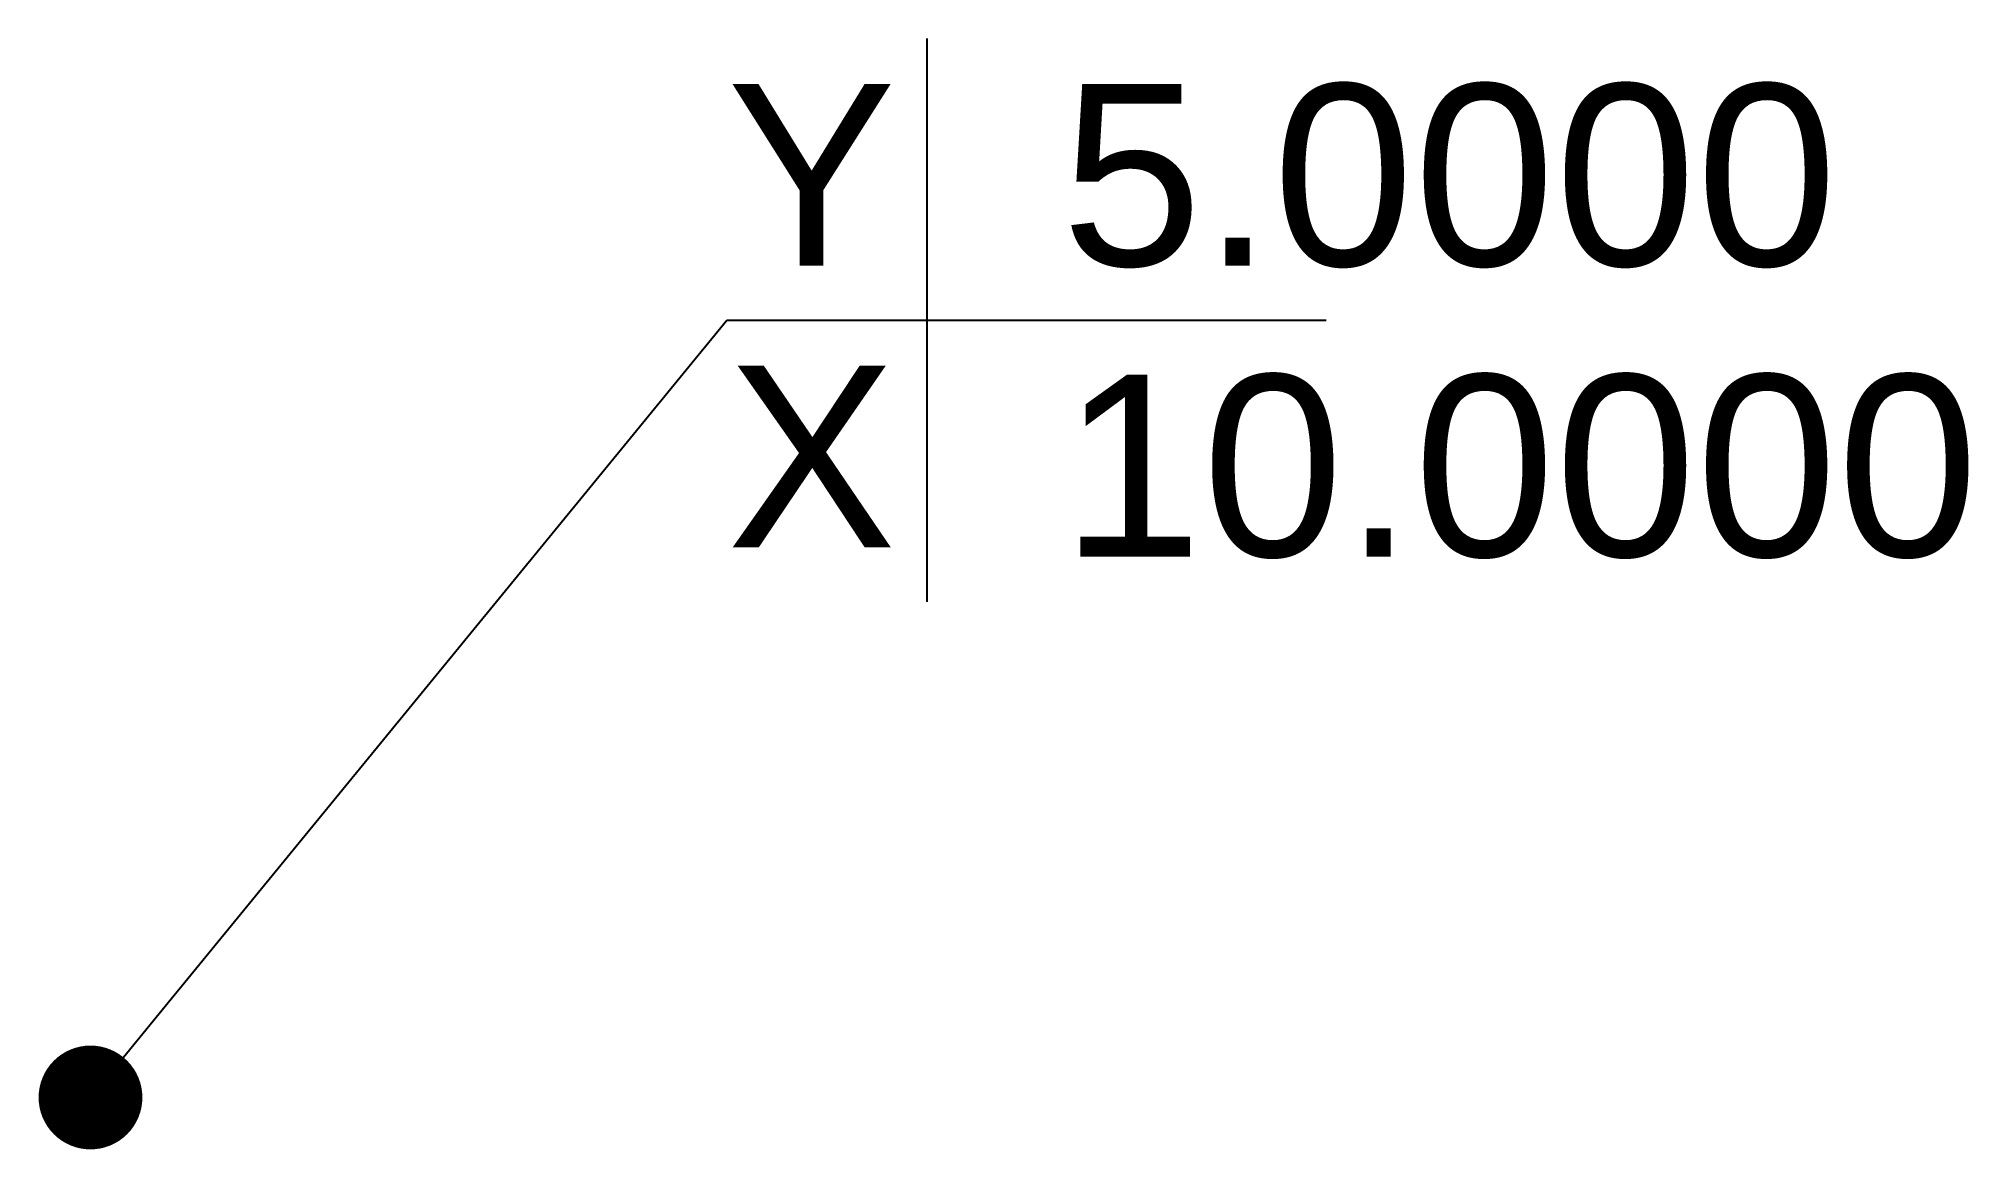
# Model space of a CAD drawing. Header units: inches. Extents: x 9.975 to 10.905, y 4.975 to 5.51.
import ezdxf
from ezdxf import colors
from ezdxf.entities.mleader import LeaderData, LeaderLine
from ezdxf.enums import TextEntityAlignment as Align
from ezdxf.math import Vec2, Vec3

# ---------------------------------------------------------------- set-up
doc = ezdxf.new("R2010")
doc.units = ezdxf.units.IN
doc.header["$MEASUREMENT"] = 0
doc.layers.get('0').update_dxf_attribs({"lineweight": 0})
doc.layers.add('1-XYZ Coordinates', color=7, linetype='Continuous', lineweight=25)
doc.styles.get("Standard").update_dxf_attribs({"font": 'arial.ttf'})

# ---------------------------------------------------------------- blocks, each defined once
blk = doc.blocks.new('_Dot')
at = {"color": 0, "linetype": 'ByBlock', "lineweight": -2}
blk.add_line((-0.5, 0), (-1, 0), dxfattribs=at)
at = {"color": 0, "linetype": 'ByBlock', "const_width": 0.5}
blk.add_lwpolyline([(-0.25, 0, 1), (0.25, 0, 1)], format="xyb", close=True, dxfattribs=at)
blk = doc.blocks.new('XYZ Coordinates')
at = {"color": 0, "linetype": 'ByBlock', "lineweight": -2, "transparency": 16777216}
for p, q in [((0.40282, 0.50985), (0.40282, 0.37423)), ((0.30657, 0.37423), (0.59529, 0.37423)), ((0.40282, 0.37423), (0.40282, 0.2386))]:
    blk.add_line(p, q, dxfattribs=at)
blk.add_text('Y', height=0.0875, dxfattribs=at).set_placement((0.30657, 0.37423), align=Align.BOTTOM_LEFT)
blk.add_text('X', height=0.0875, dxfattribs=at).set_placement((0.30657, 0.35235), align=Align.TOP_LEFT)
blk.add_attdef('LABEL', (0.30657, 0.54858), '', height=0.1225, dxfattribs=at)
at = {"color": 0, "linetype": 'ByBlock', "lineweight": -2, "transparency": 16777216, "flags": 8}
for tag, p in [('Y', (0.46757, 0.40048)), ('X', (0.46757, 0.26048))]:
    blk.add_attdef(tag, p, '', height=0.0875, dxfattribs=at)
at = {"lineweight": -2}
ml = blk.add_multileader_mtext('Standard', dxfattribs=at)
ml.set_content('', color=256)
ml.set_leader_properties()
ml.set_arrow_properties(name='DOT')
ml.build(insert=Vec2(0, 0))
ml.multileader.update_dxf_attribs({"dogleg_length": 0.36, "arrow_head_size": 0.05})
ctx = ml.context
ctx.base_point, ctx.char_height, ctx.arrow_head_size, ctx.landing_gap_size = Vec3(0.59529, 0.37423), 0.18, 0.05, 0.09
notes = []
notes.append((ctx, [(0, (1, 1, 0), (0.30657, 0.37423), (1, 0), 0.28872, [(0, [(0, 0)], 0, [])])]))
ctx.mtext.insert, ctx.mtext.flow_direction = Vec3(0.68529, 0.46423), 5
for ctx, leaders in notes:
    for number, flags, end, landing, length, lines in leaders:
        leader = LeaderData()
        leader.index, (leader.has_last_leader_line, leader.has_dogleg_vector, leader.attachment_direction) = number, flags
        leader.last_leader_point, leader.dogleg_vector, leader.dogleg_length = Vec3(end), Vec3(landing), length
        for number, points, colour, breaks in lines:
            line = LeaderLine()
            line.index, line.vertices, line.color, line.breaks = number, Vec3.list(points), colors.encode_raw_color(colour), breaks
            leader.lines.append(line)
        ctx.leaders.append(leader)

msp = doc.modelspace()

# ---------------------------------------------------------------- block references
at = {"layer": '1-XYZ Coordinates'}
ref = msp.add_blockref('XYZ Coordinates', (10, 5), dxfattribs=at)
ref.add_attrib('Y', '5.0000', (10.46757, 5.40048), dxfattribs={"layer": '0', "color": 0, "linetype": 'ByBlock', "lineweight": -2, "transparency": 16777216, "height": 0.0875})
ref.add_attrib('X', '10.0000', (10.46757, 5.26048), dxfattribs={"layer": '0', "color": 0, "linetype": 'ByBlock', "lineweight": -2, "transparency": 16777216, "height": 0.0875})

doc.saveas('drawing.dxf')
